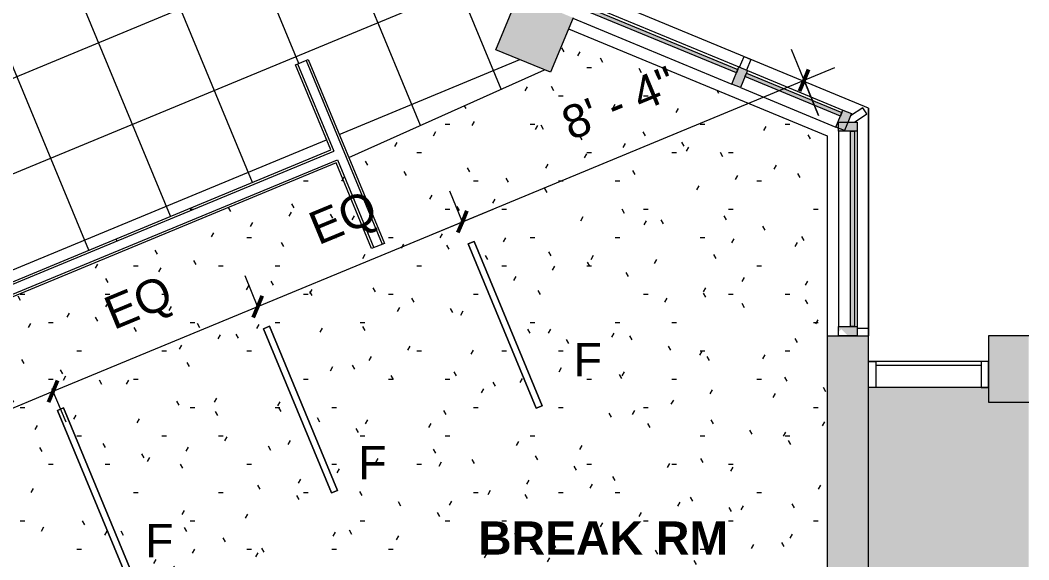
# Model space of a CAD drawing. Header units: inches. Extents: x 488 to 2071, y 800 to 2512.
# Drawn here: x 1797.1 to 2070.5, y 2170.6 to 2316.8 of the extents above; entities that cross this region are included whole.
import ezdxf

# ---------------------------------------------------------------- set-up
doc = ezdxf.new("R2010")
doc.units = ezdxf.units.IN
doc.header["$MEASUREMENT"] = 0
for name, color, linetype, lineweight in [('A-ANNO-DIMS', 211, 'Continuous', 9), ('A-ANNO-DIMS-96', 211, 'Continuous', 9), ('A-AREA-IDEN', 2, 'Continuous', 9), ('A-CLNG', 13, 'Continuous', 13), ('A-CLNG-PATT', 13, 'Continuous', 13), ('A-DETL-GENF', 92, 'Continuous', 9), ('A-Flor-Shel-Tptn', 8, 'Continuous', 9), ('A-GLAZ-CURT', 52, 'Continuous', 9), ('A-GLAZ-CWMG', 51, 'Continuous', 13), ('A-Glaz-Shel', 8, 'Continuous', 9), ('A-Glaz-Shel-Sill', 8, 'Continuous', 9), ('A-WALL', 113, 'Continuous', 9), ('A-WALL-PATT', 111, 'Continuous', 13), ('A-Wall-Shel', 8, 'Continuous', 9), ('A-Wall-Shel-Fill', 8, 'Continuous', 9), ('E-LITE-EQPM', 33, 'Continuous', 9), ('E-LITE-EQPM-IDEN', 33, 'Continuous', 9), ('I-WALL', 2, 'Continuous', 9), ('S-Cols', 8, 'Continuous', 9), ('S-Cols-Fill', 8, 'Continuous', 9)]:
    doc.layers.add(name, color=color, linetype=linetype, lineweight=lineweight)
doc.styles.add('Arial', font='arial.ttf', dxfattribs={"height": 9})
doc.styles.add('Swis721 Lt BT', font='swissl.ttf', dxfattribs={"height": 9})
doc.styles.add('Swis721 Lt BT_B', font='', dxfattribs={"height": 9})
doc.styles.get('Swis721 Lt BT_B').set_extended_font_data('Swis721 Lt BT', bold=True)
doc.dimstyles.new('OTJ_-_3_32__Linear__1_2__Tolerance', dxfattribs={"dimscale": 12, "dimtxt": 9.497835, "dimasz": 0.375, "dimexe": 0.75, "dimexo": 0.5, "dimgap": 0.5, "dimtad": 1, "dimdec": 1, "dimrnd": 0.5, "dimzin": 3, "dimdsep": 46, "dimlunit": 4, "dimtxsty": 'Swis721 Lt BT', "dimblk1": 'OBLIQUE', "dimblk2": 'OBLIQUE', "dimsah": 1, "dimcen": 0.09, "dimdle": 0.75, "dimazin": 0, "dimtfac": 1, "dimtdec": 4, "dimtix": 1, "dimtmove": 0, "dimatfit": 3, "dimfxl": 1, "dimtvp": 1, "dimfrac": 2, "dimtolj": 1, "dimtzin": 0, "dimarcsym": 2})
pattern_1 = [(0, (0, 0), (30.72, 7.68), [1.267, -21.773, 1.267, -21.773, -122.88]), (0, (0, 0), (30.72, 7.68), [-46.08, 1.267, -44.813, 1.267, -21.773, -53.76]), (0, (0, 0), (30.72, 7.68), [-115.2, 1.267, -14.093, 1.267, -37.133]), (120, (11.52, 3.84), (-22.011075, 22.7643), [1.267, -21.773, 1.267, -21.773, -122.88]), (120, (11.52, 3.84), (-22.011075, 22.7643), [-46.08, 1.267, -44.813, 1.267, -21.773, -53.76]), (120, (11.52, 3.84), (-22.011075, 22.7643), [-115.2, 1.267, -14.093, 1.267, -37.133]), (240, (15.36, 19.2), (-8.708925, -30.4443), [1.267, -21.773, 1.267, -21.773, -122.88]), (240, (15.36, 19.2), (-8.708925, -30.4443), [-46.08, 1.267, -44.813, 1.267, -21.773, -53.76]), (240, (15.36, 19.2), (-8.708925, -30.4443), [-115.2, 1.267, -14.093, 1.267, -37.133])]

# ---------------------------------------------------------------- blocks, each defined once
blk = doc.blocks.new('Revit Link EDITED_dwg_MUL1-V7-Level 1 REFLECTED CEILING PLAN')
at = {"layer": 'A-Glaz-Shel', "color": 7, "flags": 128}
blk.add_lwpolyline([(-1, 2.25), (-1, 6.25), (1, 6.25), (1, 2.25)], dxfattribs=at)
blk = doc.blocks.new('Revit Link EDITED_dwg_MUL1-V8-Level 1 REFLECTED CEILING PLAN')
at = {"layer": 'A-Glaz-Shel', "color": 7, "flags": 128}
blk.add_lwpolyline([(-1, 6.12), (-1, 6.25), (1, 6.25), (1, 3.13)], dxfattribs=at)
blk = doc.blocks.new('Revit Link EDITED_dwg_MUL1-5488110-Level 1 REFLECTED CEILING PLAN')
at = {"layer": 'A-Glaz-Shel', "color": 7, "flags": 128}
blk.add_lwpolyline([(-1, 3.125), (-1, 6.25), (1, 6.25), (1, 3.125)], dxfattribs=at)
blk = doc.blocks.new('Revit Link EDITED_dwg-5488103-Level 1 REFLECTED CEILING PLAN')
at = {"layer": 'A-Wall-Shel-Fill'}
h = blk.add_hatch(color=7, dxfattribs=at)
h.paths.add_polyline_path([(1980.39, 1945.79), (1980.8, 1945.79), (1980.8, 1957.29), (1980.39, 1957.29), (1980.39, 1962.29), (1979.89, 1962.29), (1979.89, 1945.79)], flags=0)
h.paths.add_polyline_path([(2026.97, 1957.29), (2027.09, 1957.29), (2027.09, 2231.29), (2026.97, 2231.29), (2026.97, 1957.34)], flags=0)
h.paths.add_polyline_path([(2015.84, 1962.29), (2015.97, 1962.31), (2015.97, 1972.29), (2015.84, 1972.29), (2015.84, 1962.35)], flags=0)
h.paths.add_polyline_path([(2015.84, 1988.29), (2015.97, 1988.29), (2015.97, 1999.88), (2015.84, 1999.83), (2015.84, 1990.2)], flags=0)
h.paths.add_polyline_path([(2015.97, 2001.56), (2015.97, 2231.29), (2015.84, 2231.29), (2015.84, 2001.86)], flags=0)
at = {"layer": 'S-Cols-Fill'}
blk.add_hatch(color=7, dxfattribs=at).paths.add_polyline_path([(2070.51, 2213.29), (2070.51, 2231.29), (2059.59, 2231.29), (2059.59, 2213.29)], flags=0)
at = {"layer": 'A-Glaz-Shel', "color": 7}
for p, q in [((2022.23, 2290.93), (2022.19, 2290.95)), ((2027.09, 2292.98), (2027.09, 2231.29)), ((2023.34, 2289.27), (2023.34, 2289.22)), ((2029.09, 2223.29), (2057.59, 2223.29))]:
    blk.add_line(p, q, dxfattribs=at)
at = {"layer": 'A-Glaz-Shel', "color": 7, "flags": 128}
for points in [[(2027.09, 2217.29), (2027.09, 2224.29), (2029.09, 2224.29), (2029.09, 2217.29)], [(2059.59, 2217.29), (2059.59, 2224.29), (2057.59, 2224.29), (2057.59, 2217.29)]]:
    blk.add_lwpolyline(points, close=True, dxfattribs=at)
at = {"layer": 'A-Glaz-Shel-Sill', "color": 7}
for p, q in [((2059.59, 2224.29), (2027.09, 2224.29)), ((2059.59, 2217.29), (2027.09, 2217.29))]:
    blk.add_line(p, q, dxfattribs=at)
at = {"layer": 'A-Glaz-Shel-Sill', "color": 7, "flags": 128}
blk.add_lwpolyline([(2027.09, 2231.29), (2027.09, 2292.98), (1497.37, 2512.39), (550.6, 2120.23), (488.05, 1969.23)], dxfattribs=at)
at = {"layer": 'A-Wall-Shel', "color": 7}
blk.add_line((2015.97, 2231.29), (2015.84, 2231.29), dxfattribs=at)
at = {"layer": 'A-Wall-Shel', "color": 7, "flags": 128}
blk.add_lwpolyline([(2026.97, 1957.29), (2027.09, 1957.29), (2027.09, 2231.29), (2026.97, 2231.29)], dxfattribs=at)
at = {"layer": 'S-Cols', "color": 7, "flags": 128}
blk.add_lwpolyline([(2070.51, 2231.29), (2059.59, 2231.29), (2059.59, 2213.29), (2070.51, 2213.29)], dxfattribs=at)
at = {"rotation": 337.4999999999797}
blk.add_blockref('Revit Link EDITED_dwg_MUL1-5488110-Level 1 REFLECTED CEILING PLAN', (1991.85, 2300.81), dxfattribs=at)
at = {"extrusion": (0, 0, -1)}
for name, p, zscale, rotation in [('Revit Link EDITED_dwg_MUL1-V7-Level 1 REFLECTED CEILING PLAN', (-2020.84, 2288.8), -0.9999999999999999, 56.25000000001763), ('Revit Link EDITED_dwg_MUL1-V8-Level 1 REFLECTED CEILING PLAN', (-2020.84, 2232.29), -1, 90.00000000000001)]:
    blk.add_blockref(name, p, dxfattribs=dict(at, zscale=zscale, rotation=rotation))
blk = doc.blocks.new('System Panel - Glazed-5309571-Level 1 REFLECTED CEILING PLAN')
at = {"layer": 'A-GLAZ-CURT'}
blk.add_hatch(color=7, dxfattribs=at).paths.add_polyline_path([(26.46, 1.75), (-26.46, 1.75), (-26.46, 0.75), (26.46, 0.75)], flags=0)
at = {"layer": 'A-GLAZ-CURT', "color": 55, "lineweight": 20}
for p, q in [((-26.46, 0.75), (-26.46, 1.75)), ((-26.46, 1.75), (26.46, 1.75)), ((26.46, 0.75), (-26.46, 0.75)), ((26.46, 1.75), (26.46, 0.75))]:
    blk.add_line(p, q, dxfattribs=at)
blk = doc.blocks.new('System Panel - Glazed-5309577-Level 1 REFLECTED CEILING PLAN')
at = {"layer": 'A-GLAZ-CURT'}
blk.add_hatch(color=7, dxfattribs=at).paths.add_polyline_path([(14, 0.75), (14, 1.75), (-14, 1.75), (-14, 0.75), (13.08, 0.75)], flags=0)
at = {"layer": 'A-GLAZ-CURT', "color": 55, "lineweight": 20}
for p, q in [((-14, 0.75), (-14, 1.75)), ((-14, 1.75), (14, 1.75)), ((14, 0.75), (-14, 0.75)), ((14, 1.75), (14, 0.75))]:
    blk.add_line(p, q, dxfattribs=at)
blk = doc.blocks.new('System Panel - Glazed-5309578-Level 1 REFLECTED CEILING PLAN')
at = {"layer": 'A-GLAZ-CURT'}
blk.add_hatch(color=7, dxfattribs=at).paths.add_polyline_path([(26.75, 0.75), (26.75, 1.75), (-26.75, 1.75), (-26.75, 0.75), (26.31, 0.75)], flags=0)
at = {"layer": 'A-GLAZ-CURT', "color": 55, "lineweight": 20}
for p, q in [((-26.75, 0.75), (-26.75, 1.75)), ((-26.75, 1.75), (26.75, 1.75)), ((26.75, 0.75), (-26.75, 0.75)), ((26.75, 1.75), (26.75, 0.75))]:
    blk.add_line(p, q, dxfattribs=at)
blk = doc.blocks.new('Rectangular Mullion - 2_5_ x 5_ rectangular-5308206-Level 1 REFLECTED CEILING PLAN')
at = {"layer": 'A-GLAZ-CWMG', "lineweight": 9}
for p, q in [((1994.25, 2303.2), (2020.12, 2292.48)), ((1992.33, 2298.58), (2018.2, 2287.86))]:
    blk.add_line(p, q, dxfattribs=at)
blk = doc.blocks.new('Rectangular Mullion - 2_5_ x 5_ rectangular-5309582-Level 1 REFLECTED CEILING PLAN')
at = {"layer": 'A-GLAZ-CWMG', "lineweight": 9}
blk.add_hatch(color=7, dxfattribs=at).paths.add_polyline_path([(-2.5, 2.5), (-1.04, 2.5), (-1.77, 1.77), (0, 0), (0, -2.5), (-2.5, -2.5), (-2.5, -0.75)], flags=0)
at = {"layer": 'A-GLAZ-CWMG', "color": 55, "lineweight": 20}
for p, q in [((0, 2.5), (-2.5, 2.5)), ((-2.5, 2.5), (-2.5, -2.5)), ((0, -2.5), (0, 2.5)), ((-2.5, -2.5), (0, -2.5))]:
    blk.add_line(p, q, dxfattribs=at)
blk = doc.blocks.new('Rectangular Mullion - 2_5_ x 5_ rectangular-5309583-Level 1 REFLECTED CEILING PLAN')
at = {"layer": 'A-GLAZ-CWMG', "lineweight": 9}
blk.add_hatch(color=7, dxfattribs=at).paths.add_polyline_path([(-1.25, 2.5), (1.25, 2.5), (1.25, -2.5), (-1.25, -2.5), (-1.25, -0.75)], flags=0)
at = {"layer": 'A-GLAZ-CWMG', "color": 55, "lineweight": 20}
for p, q in [((1.25, 2.5), (-1.25, 2.5)), ((-1.25, 2.5), (-1.25, -2.5)), ((1.25, -2.5), (1.25, 2.5)), ((-1.25, -2.5), (1.25, -2.5))]:
    blk.add_line(p, q, dxfattribs=at)
blk = doc.blocks.new('Rectangular Mullion - 2_5_ x 5_ rectangular-V29-Level 1 REFLECTED CEILING PLAN')
at = {"layer": 'A-GLAZ-CWMG', "lineweight": 9}
for p, q in [((1942.51, 2324.63), (1991.94, 2304.16)), ((1946.94, 2317.38), (1990.03, 2299.54))]:
    blk.add_line(p, q, dxfattribs=at)
blk = doc.blocks.new('Rectangular Mullion - 2_5_ x 5_ rectangular-5309581-Level 1 REFLECTED CEILING PLAN')
at = {"layer": 'A-GLAZ-CWMG', "lineweight": 9}
blk.add_hatch(color=7, dxfattribs=at).paths.add_polyline_path([(0, 2.5), (-1.89, 2.5), (-2.5, 2.25), (-2.5, -2.5), (0, -2.5), (0, 0)], flags=0)
at = {"layer": 'A-GLAZ-CWMG', "color": 55, "lineweight": 20}
for p, q in [((-2.5, 2.5), (0, 2.5)), ((-2.5, -2.5), (-2.5, 2.5)), ((0, 2.5), (0, -2.5)), ((0, -2.5), (-2.5, -2.5))]:
    blk.add_line(p, q, dxfattribs=at)
blk = doc.blocks.new('Rectangular Mullion - 2_5_ x 5_ rectangular-5308219-Level 1 REFLECTED CEILING PLAN')
at = {"layer": 'A-GLAZ-CWMG', "lineweight": 9}
for p, q in [((2018.97, 2286.72), (2018.97, 2233.8)), ((2023.97, 2286.72), (2023.97, 2233.8))]:
    blk.add_line(p, q, dxfattribs=at)
blk = doc.blocks.new('Lighting-Recessed-Axis-Sculpt - SCR-B4-300-80-35-F-4-5384504-Level 1 REFLECTED CEILING PLAN')
at = {"layer": 'A-DETL-GENF'}
for p, q in [((-24.085, -0.875), (-24.085, 0.875)), ((-24.085, 0.875), (24.085, 0.875)), ((24.085, 0.875), (-24.085, 0.875)), ((-24.085, 0.875), (-24.085, -0.875)), ((24.085, 0.875), (24.085, -0.875)), ((24.085, -0.875), (24.085, 0.875)), ((24.085, -0.875), (-24.085, -0.875)), ((-24.085, -0.875), (24.085, -0.875))]:
    blk.add_line(p, q, dxfattribs=at)
blk = doc.blocks.new('DIMBLOCK22-Level 1 REFLECTED CEILING PLAN')
at = {"layer": 'A-ANNO-DIMS-96', "lineweight": 50}
for p, q in [((1806.04, 2216.24), (1807.26, 2219.18)), ((1806.04, 2216.24), (1804.82, 2213.3)), ((1750.57, 2193.26), (1751.78, 2196.2)), ((1750.57, 2193.26), (1749.35, 2190.32))]:
    blk.add_line(p, q, dxfattribs=at)
at = {"layer": 'A-ANNO-DIMS-96'}
for p, q in [((1742.25, 2189.81), (1806.04, 2216.24)), ((1805.76, 2216.92), (1809.49, 2207.92)), ((1806.04, 2216.24), (1805.76, 2216.92)), ((1750.63, 2193.11), (1747.12, 2201.57)), ((1750.57, 2193.26), (1750.63, 2193.11))]:
    blk.add_line(p, q, dxfattribs=at)
at = {"layer": 'A-ANNO-DIMS-96', "color": 0, "insert": (1763.54, 2218.13), "char_height": 9, "width": 20.443, "attachment_point": 1, "rotation": 22.5, "line_spacing_factor": 1.005062, "style": 'Swis721 Lt BT'}
blk.add_mtext('EQ', dxfattribs=at)
blk = doc.blocks.new('_Oblique')
at = {"color": 0, "linetype": 'ByBlock', "lineweight": -2}
blk.add_line((-0.5, -0.5), (0.5, 0.5), dxfattribs=at)
blk = doc.blocks.new('DIMBLOCK23-Level 1 REFLECTED CEILING PLAN')
at = {"layer": 'A-ANNO-DIMS-96'}
for p, q in [((1861.58, 2239.07), (1858.08, 2247.53)), ((1806.04, 2216.24), (1861.52, 2239.22)), ((1861.52, 2239.22), (1861.58, 2239.07)), ((1805.76, 2216.92), (1809.49, 2207.92)), ((1806.04, 2216.24), (1805.76, 2216.92))]:
    blk.add_line(p, q, dxfattribs=at)
at = {"layer": 'A-ANNO-DIMS-96', "lineweight": 50}
for p, q in [((1861.52, 2239.22), (1862.74, 2242.16)), ((1861.52, 2239.22), (1860.3, 2236.28)), ((1806.04, 2216.24), (1807.26, 2219.18)), ((1806.04, 2216.24), (1804.82, 2213.3))]:
    blk.add_line(p, q, dxfattribs=at)
at = {"layer": 'A-ANNO-DIMS-96', "color": 0, "insert": (1819.02, 2241.11), "char_height": 9, "width": 20.443, "attachment_point": 1, "rotation": 22.5, "line_spacing_factor": 1.005062, "style": 'Swis721 Lt BT'}
blk.add_mtext('EQ', dxfattribs=at)
blk = doc.blocks.new('DIMBLOCK24-Level 1 REFLECTED CEILING PLAN')
at = {"layer": 'A-ANNO-DIMS-96'}
for p, q in [((1917.06, 2262.05), (1913.55, 2270.51)), ((1861.52, 2239.22), (1925.31, 2265.64)), ((1917, 2262.2), (1917.06, 2262.05)), ((1861.58, 2239.07), (1858.08, 2247.53)), ((1861.52, 2239.22), (1861.58, 2239.07))]:
    blk.add_line(p, q, dxfattribs=at)
at = {"layer": 'A-ANNO-DIMS-96', "lineweight": 50}
for p, q in [((1917, 2262.2), (1918.22, 2265.14)), ((1917, 2262.2), (1915.78, 2259.26)), ((1861.52, 2239.22), (1862.74, 2242.16)), ((1861.52, 2239.22), (1860.3, 2236.28))]:
    blk.add_line(p, q, dxfattribs=at)
at = {"layer": 'A-ANNO-DIMS-96', "color": 0, "insert": (1874.49, 2264.09), "char_height": 9, "width": 20.443, "attachment_point": 1, "rotation": 22.5, "line_spacing_factor": 1.005062, "style": 'Swis721 Lt BT'}
blk.add_mtext('EQ', dxfattribs=at)
blk = doc.blocks.new('DIMBLOCK30-Level 1 REFLECTED CEILING PLAN')
at = {"layer": 'A-ANNO-DIMS-96'}
for p, q in [((2013.55, 2291), (2006.15, 2308.87)), ((1908.68, 2258.75), (2017.91, 2304)), ((2009.59, 2300.55), (2013.55, 2291)), ((1917.06, 2262.05), (1913.55, 2270.51)), ((1917, 2262.2), (1917.06, 2262.05))]:
    blk.add_line(p, q, dxfattribs=at)
at = {"layer": 'A-ANNO-DIMS-96', "lineweight": 50}
for p, q in [((2009.59, 2300.55), (2010.81, 2303.49)), ((2009.59, 2300.55), (2008.38, 2297.61)), ((1917, 2262.2), (1918.22, 2265.14)), ((1917, 2262.2), (1915.78, 2259.26))]:
    blk.add_line(p, q, dxfattribs=at)
at = {"layer": 'A-ANNO-DIMS-96', "color": 0, "insert": (1942.96, 2292.45), "char_height": 9, "width": 34.9159, "attachment_point": 1, "rotation": 22.5, "line_spacing_factor": 1.005062, "style": 'Swis721 Lt BT'}
blk.add_mtext('8\' - 4"', dxfattribs=at)

msp = doc.modelspace()

# ---------------------------------------------------------------- hatches: boundary and pattern name
at = {"layer": 'A-CLNG-PATT'}
h = msp.add_hatch(dxfattribs=at)
h.set_pattern_fill('FP_8', color=256, style=0, pattern_type=2)
h.set_pattern_definition([(22.5, (1548.482, 2147.036), (9.1844, -22.1731), []), (292.5, (1548.482, 2147.036), (-22.1731, -9.1844), [])])
h.paths.add_polyline_path([(1500.81, 1790.56), (1501.31, 1790.76), (1501.16, 1791.18), (1571.97, 1820.51), (1572.14, 1820.1), (1815.51, 1920.91), (1783.31, 1998.63), (1779.85, 1997.2), (1694.14, 2204.12), (1694.26, 2204.17), (1690.01, 2214.45), (1692.45, 2221.18), (1702.25, 2224.79), (1702.93, 2225.07), (1709.04, 2210.3), (1881.32, 2281.66), (1871.75, 2304.75), (1875.22, 2306.19), (1886.22, 2279.63), (1939.27, 2303.36), (1926.08, 2308.83), (1930.95, 2320.62), (1732.29, 2402.91), (1730.28, 2398.06), (1706.94, 2407.73), (1707.65, 2408.04), (1706.65, 2410.45), (1123.74, 2169.01), (1193.44, 2000.73), (1381.99, 2078.83), (1413.5, 2002.76), (1413, 2002.55), (1500.73, 1790.73)], flags=0)
h.paths.add_polyline_path([(1587.01, 1796.35), (1702.75, 1844.29), (1693.61, 1866.36), (1577.87, 1818.42), (1586.77, 1796.92)], flags=0)
h.paths.add_polyline_path([(1706.21, 1845.72), (1822.22, 1893.78), (1813.08, 1915.84), (1697.07, 1867.79), (1705.64, 1847.12)], flags=0)
h.paths.add_polyline_path([(1538.42, 1858), (1529.02, 1880.69), (1573.95, 1899.3), (1583.35, 1876.6), (1538.64, 1858.09)], flags=0)
h.paths.add_polyline_path([(1223.52, 1928.11), (1371.65, 1989.47), (1343.01, 2058.63), (1194.88, 1997.27), (1220.22, 1936.09)], flags=0)
h.paths.add_polyline_path([(1688.29, 1932.27), (1678.89, 1954.97), (1723.82, 1973.57), (1733.22, 1950.88), (1688.51, 1932.37)], flags=0)
h.paths.add_polyline_path([(1501.95, 1946.05), (1492.55, 1968.75), (1537.47, 1987.35), (1546.87, 1964.66), (1502.17, 1946.14)], flags=0)
h.paths.add_polyline_path([(1256.51, 1973.08), (1247.11, 1995.77), (1292.04, 2014.38), (1301.44, 1991.69), (1256.73, 1973.17)], flags=0)
h.paths.add_polyline_path([(1375.12, 1990.9), (1408.61, 2004.78), (1379.96, 2073.93), (1346.47, 2060.06), (1374.78, 1991.72)], flags=0)
h.paths.add_polyline_path([(1651.82, 2020.33), (1642.42, 2043.02), (1687.34, 2061.63), (1696.74, 2038.94), (1652.04, 2020.42)], flags=0)
h.paths.add_polyline_path([(1464.75, 2034.15), (1455.35, 2056.84), (1500.27, 2075.45), (1509.67, 2052.75), (1464.97, 2034.24)], flags=0)
h.paths.add_polyline_path([(1272.7, 2058.61), (1263.3, 2081.31), (1308.23, 2099.91), (1317.63, 2077.22), (1272.92, 2058.7)], flags=0)
h.paths.add_polyline_path([(1383.89, 2074.95), (1377.81, 2089.75), (1392.55, 2095.86), (1398.67, 2081.07), (1384, 2075)], flags=0)
h.paths.add_polyline_path([(1615.33, 2110), (1605.93, 2132.69), (1650.85, 2151.3), (1660.25, 2128.6), (1615.55, 2110.09)], flags=0)
h.paths.add_polyline_path([(1428.31, 2123.75), (1418.91, 2146.44), (1463.84, 2165.05), (1473.24, 2142.36), (1428.53, 2123.84)], flags=0)
h.paths.add_polyline_path([(1236.33, 2146.42), (1226.93, 2169.11), (1271.86, 2187.72), (1281.26, 2165.03), (1236.55, 2146.51)], flags=0)
h.paths.add_polyline_path([(1583.32, 2187.27), (1573.92, 2209.97), (1618.84, 2228.58), (1628.24, 2205.88), (1583.54, 2187.37)], flags=0)
h.paths.add_polyline_path([(1703.83, 2208.14), (1708.44, 2210.05), (1708.72, 2210.71), (1705.5, 2212.08), (1703.84, 2208.16)], flags=0)
h.paths.add_polyline_path([(1391.42, 2211.83), (1382.02, 2234.52), (1426.95, 2253.13), (1436.35, 2230.44), (1391.64, 2211.92)], flags=0)
h.paths.add_polyline_path([(1716.63, 2242.49), (1707.23, 2265.19), (1752.15, 2283.8), (1761.55, 2261.1), (1716.85, 2242.59)], flags=0)
h.paths.add_polyline_path([(1547.04, 2275.12), (1537.64, 2297.81), (1582.57, 2316.42), (1591.97, 2293.73), (1547.26, 2275.21)], flags=0)
h.paths.add_polyline_path([(1679.85, 2331.3), (1670.45, 2353.99), (1715.37, 2372.6), (1724.77, 2349.91), (1680.07, 2331.39)], flags=0)
h.paths.add_polyline_path([(1728.25, 2402.96), (1728.82, 2404.35), (1710.37, 2411.99), (1708.41, 2411.18), (1728.01, 2403.06)], flags=0)
h = msp.add_hatch(dxfattribs=at)
h.set_pattern_fill('FP_7', color=256, style=0, pattern_type=2)
h.set_pattern_definition(pattern_1)
h.paths.add_polyline_path([(1815.51, 1920.91), (2015.84, 2003.9), (2015.84, 2285.46), (1945.75, 2314.49), (1940.86, 2302.71), (1939.27, 2303.36), (1886.22, 2279.63), (1895.87, 2256.34), (1892.4, 2254.91), (1882.76, 2278.19), (1699.04, 2202.09), (1753.51, 2070.59), (1870.5, 2121.06), (1939.72, 2107.61), (1939, 2103.93), (1870.78, 2117.15), (1754.95, 2067.12), (1813.43, 1925.91)], flags=0)
h.paths.add_polyline_path([(1838.63, 1978.03), (1811.01, 2044.71), (1812.63, 2045.38), (1840.25, 1978.7)], flags=0)
h.paths.add_polyline_path([(1883.06, 1996.64), (1855.44, 2063.32), (1857.06, 2063.99), (1884.68, 1997.31)], flags=0)
h.paths.add_polyline_path([(1928.38, 2013.11), (1900.77, 2079.78), (1902.38, 2080.45), (1930, 2013.78)], flags=0)
h.paths.add_polyline_path([(1770.55, 2142.73), (1752.11, 2187.23), (1753.73, 2187.9), (1772.16, 2143.4)], flags=0)
h.paths.add_polyline_path([(1825.68, 2166.54), (1807.25, 2211.04), (1808.86, 2211.71), (1827.3, 2167.21)], flags=0)
h.paths.add_polyline_path([(1881.5, 2188.69), (1863.07, 2233.19), (1864.69, 2233.86), (1883.12, 2189.36)], flags=0)
h.paths.add_polyline_path([(1936.98, 2211.67), (1918.55, 2256.17), (1920.16, 2256.84), (1938.6, 2212.34)], flags=0)
at = {"layer": 'A-DETL-GENF'}
msp.add_hatch(color=9, dxfattribs=at).paths.add_polyline_path([(2059.59, 1388.04), (2059.59, 1392.68), (2070.51, 1392.68), (2070.51, 1614.7), (2069.91, 1614.52), (2067.56, 1614.29), (2065.22, 1614.52), (2062.97, 1615.2), (2060.9, 1616.31), (2059.08, 1617.8), (2057.59, 1619.62), (2056.48, 1621.7), (2055.8, 1623.95), (2055.56, 1626.29), (2055.8, 1628.63), (2056.48, 1630.88), (2057.59, 1632.95), (2059.08, 1634.77), (2060.9, 1636.27), (2062.97, 1637.37), (2065.22, 1638.06), (2067.56, 1638.29), (2069.91, 1638.06), (2070.51, 1637.87), (2070.51, 1971.31), (2069.41, 1970.97), (2067.06, 1970.74), (2064.72, 1970.97), (2062.47, 1971.65), (2060.4, 1972.76), (2058.58, 1974.26), (2057.09, 1976.07), (2055.98, 1978.15), (2055.3, 1980.4), (2055.06, 1982.74), (2055.3, 1985.08), (2055.98, 1987.33), (2057.09, 1989.41), (2058.58, 1991.23), (2060.4, 1992.72), (2062.47, 1993.83), (2064.72, 1994.51), (2067.06, 1994.74), (2069.41, 1994.51), (2070.51, 1994.18), (2070.51, 2213.29), (2059.59, 2213.29), (2059.59, 2217.29), (2027.09, 2217.29), (2027.09, 1957.29), (2026.97, 1957.29), (2026.97, 1862.29), (2002.3, 1862.29), (2002.3, 1817.26), (1999.3, 1817.26), (1999.3, 1778.26), (2002.3, 1778.26), (2002.3, 1738.51), (1987.3, 1738.51), (1987.3, 1716.24), (1982.3, 1716.24), (1982.3, 1739.29), (1981.3, 1739.29), (1981.3, 1652.29), (1982.3, 1652.29), (1982.3, 1674.24), (1987.3, 1674.24), (1987.3, 1656.02), (2027.09, 1656.01), (2027.09, 1388.04)], flags=0)
at = {"layer": 'A-WALL'}
msp.add_hatch(color=250, dxfattribs=at).paths.add_polyline_path([(1940.86, 2302.71), (1946.99, 2317.49), (1932.2, 2323.61), (1926.08, 2308.83), (1940.6, 2302.82)], flags=0)
at = {"layer": 'A-WALL-PATT', "lineweight": 9}
h = msp.add_hatch(dxfattribs=at)
h.set_pattern_fill('FP_1', color=256, style=0, pattern_type=2)
h.set_pattern_definition(pattern_1)
h.paths.add_polyline_path([(1892.4, 2254.91), (1892.98, 2255.15), (1883.1, 2279.01), (1882.52, 2278.77), (1892.3, 2255.15)], flags=0)
h.paths.add_polyline_path([(1881.56, 2281.08), (1882.14, 2281.32), (1872.33, 2304.99), (1871.75, 2304.75), (1881.46, 2281.32)], flags=0)
h = msp.add_hatch(dxfattribs=at)
h.set_pattern_fill('FP_1', color=256, style=0, pattern_type=2)
h.set_pattern_definition(pattern_1)
h.paths.add_polyline_path([(1895.29, 2256.1), (1895.87, 2256.34), (1875.22, 2306.19), (1874.64, 2305.95), (1886, 2278.52)], flags=0)
h = msp.add_hatch(dxfattribs=at)
h.set_pattern_fill('FP_1', color=256, style=0, pattern_type=2)
h.set_pattern_definition(pattern_1)
h.paths.add_polyline_path([(1694.95, 2203.78), (1881.56, 2281.08), (1881.32, 2281.66), (1694.72, 2204.36), (1694.81, 2204.12)], flags=0)
h = msp.add_hatch(dxfattribs=at)
h.set_pattern_fill('FP_1', color=256, style=0, pattern_type=2)
h.set_pattern_definition(pattern_1)
h.paths.add_polyline_path([(1699.04, 2202.09), (1882.76, 2278.19), (1882.52, 2278.77), (1698.8, 2202.67)], flags=0)
msp.add_hatch(color=7, dxfattribs=at).paths.add_polyline_path([(2015.97, 1957.04), (2026.97, 1957.04), (2026.97, 2231.3), (2015.97, 2231.29), (2015.97, 1957.29)], flags=0)

# ---------------------------------------------------------------- linework, layer by layer
at = {"layer": 'A-CLNG'}
for p, q in [((1945.75, 2314.49), (2015.84, 2285.46)), ((1886.22, 2279.63), (1939.27, 2303.36)), ((2015.84, 2285.46), (2015.84, 2003.9))]:
    msp.add_line(p, q, dxfattribs=at)
at = {"layer": 'A-WALL', "color": 55, "lineweight": 20}
for p, q in [((1926.08, 2308.83), (1932.2, 2323.61)), ((1946.99, 2317.49), (1940.86, 2302.71)), ((1940.86, 2302.71), (1926.08, 2308.83)), ((2015.97, 1962.29), (2015.97, 2231.3)), ((2015.97, 2231.3), (2026.97, 2231.3)), ((2026.97, 2231.3), (2026.97, 1957.04))]:
    msp.add_line(p, q, dxfattribs=at)
at = {"layer": 'A-WALL', "lineweight": 13}
for p, q in [((1872.33, 2304.99), (1882.14, 2281.32)), ((1874.64, 2305.95), (1895.29, 2256.1)), ((1694.95, 2203.78), (1882.14, 2281.32)), ((1698.22, 2202.43), (1883.1, 2279.01)), ((1883.1, 2279.01), (1892.98, 2255.15))]:
    msp.add_line(p, q, dxfattribs=at)
at = {"layer": 'I-WALL', "lineweight": 13}
for p, q in [((1871.75, 2304.75), (1875.22, 2306.19)), ((1881.32, 2281.66), (1871.75, 2304.75)), ((1875.22, 2306.19), (1895.87, 2256.34)), ((1709.04, 2210.3), (1881.32, 2281.66)), ((1882.76, 2278.19), (1699.04, 2202.09)), ((1892.4, 2254.91), (1882.76, 2278.19)), ((1895.87, 2256.34), (1892.4, 2254.91))]:
    msp.add_line(p, q, dxfattribs=at)

# ---------------------------------------------------------------- block references
at = {"layer": 'A-Flor-Shel-Tptn', "color": 7}
msp.add_blockref('Revit Link EDITED_dwg-5488103-Level 1 REFLECTED CEILING PLAN', (0, 0), dxfattribs=at)
at = {"layer": 'A-GLAZ-CURT'}
for name, p, rotation in [('System Panel - Glazed-5309578-Level 1 REFLECTED CEILING PLAN', (1966.27, 2312.08), 337.4999999999997), ('System Panel - Glazed-5309577-Level 1 REFLECTED CEILING PLAN', (2006.23, 2295.53), 337.4999999999997), ('System Panel - Glazed-5309571-Level 1 REFLECTED CEILING PLAN', (2021.47, 2260.26), 269.9999999999996)]:
    msp.add_blockref(name, p, dxfattribs=dict(at, rotation=rotation))
at = {"layer": 'A-GLAZ-CWMG', "lineweight": 9}
for name in ['Rectangular Mullion - 2_5_ x 5_ rectangular-V29-Level 1 REFLECTED CEILING PLAN', 'Rectangular Mullion - 2_5_ x 5_ rectangular-5308206-Level 1 REFLECTED CEILING PLAN', 'Rectangular Mullion - 2_5_ x 5_ rectangular-5308219-Level 1 REFLECTED CEILING PLAN']:
    msp.add_blockref(name, (0, 0), dxfattribs=at)
at = {"layer": 'A-GLAZ-CWMG', "lineweight": 9, "extrusion": (0, 0, -1)}
for name, p, rotation in [('Rectangular Mullion - 2_5_ x 5_ rectangular-5309583-Level 1 REFLECTED CEILING PLAN', (-1992.14, 2301.37), 202.5000000000003), ('Rectangular Mullion - 2_5_ x 5_ rectangular-5309582-Level 1 REFLECTED CEILING PLAN', (-2021.47, 2289.22), 202.5000000000003), ('Rectangular Mullion - 2_5_ x 5_ rectangular-5309582-Level 1 REFLECTED CEILING PLAN', (-2021.47, 2231.3), 270.0000000000003)]:
    msp.add_blockref(name, p, dxfattribs=dict(at, rotation=rotation))
at = {"layer": 'A-GLAZ-CWMG', "lineweight": 9, "rotation": 89.99999999999967}
msp.add_blockref('Rectangular Mullion - 2_5_ x 5_ rectangular-5309581-Level 1 REFLECTED CEILING PLAN', (2021.47, 2289.22), dxfattribs=at)
at = {"layer": 'E-LITE-EQPM', "extrusion": (0, 0, -1), "rotation": 67.5000000000009}
for p in [(-1928.57, 2234.26), (-1873.09, 2211.28), (-1817.27, 2189.13)]:
    msp.add_blockref('Lighting-Recessed-Axis-Sculpt - SCR-B4-300-80-35-F-4-5384504-Level 1 REFLECTED CEILING PLAN', p, dxfattribs=at)

# ---------------------------------------------------------------- texts
at = {"layer": 'A-AREA-IDEN', "insert": (1921.25, 2180.97), "char_height": 9, "width": 78.174, "attachment_point": 1, "style": 'Swis721 Lt BT_B'}
msp.add_mtext('BREAK RM', dxfattribs=at)
at = {"layer": 'E-LITE-EQPM-IDEN', "char_height": 9, "width": 9.393, "attachment_point": 1, "style": 'Arial'}
for insert in [(1947.15, 2229.32), (1888.79, 2201.42), (1831.03, 2180.25)]:
    msp.add_mtext('F', dxfattribs=dict(at, insert=insert))

# ---------------------------------------------------------------- dimensions: what is measured, and where the dimension line sits
at = {"layer": 'A-ANNO-DIMS'}
dim = msp.add_linear_dim(base=(2009.59, 2300.55), p1=(1919.35, 2256.51), p2=(2015.84, 2285.46), angle=22.5, dimstyle='OTJ_-_3_32__Linear__1_2__Tolerance', override={"dimpost": '<>', "dimfxl": 100.740278}, dxfattribs=at)
dim.commit()
dim.dimension.update_dxf_attribs({"geometry": 'DIMBLOCK30-Level 1 REFLECTED CEILING PLAN', "text_midpoint": (1959.23, 2291.19)})
for base, p1, p2, override, picture, middle in [((1917, 2262.2), (1863.88, 2233.53), (1919.35, 2256.51), {"dimpost": '<>', "dimfxl": 60.048323}, 'DIMBLOCK24-Level 1 REFLECTED CEILING PLAN', (1885.07, 2260.82)), ((1861.52, 2239.22), (1808.06, 2211.38), (1863.88, 2233.53), {"dimpost": '<>', "dimfxl": 60.055026}, 'DIMBLOCK23-Level 1 REFLECTED CEILING PLAN', (1829.59, 2237.84)), ((1806.04, 2216.24), (1752.92, 2187.57), (1808.06, 2211.38), {"dimpost": '<>', "dimfxl": 60.055026}, 'DIMBLOCK22-Level 1 REFLECTED CEILING PLAN', (1774.11, 2214.86))]:
    dim = msp.add_linear_dim(base=base, p1=p1, p2=p2, angle=22.5, text='EQ', dimstyle='OTJ_-_3_32__Linear__1_2__Tolerance', override=override, dxfattribs=at)
    dim.commit()
    dim.dimension.update_dxf_attribs({"geometry": picture, "text_midpoint": middle})

doc.saveas('drawing.dxf')
